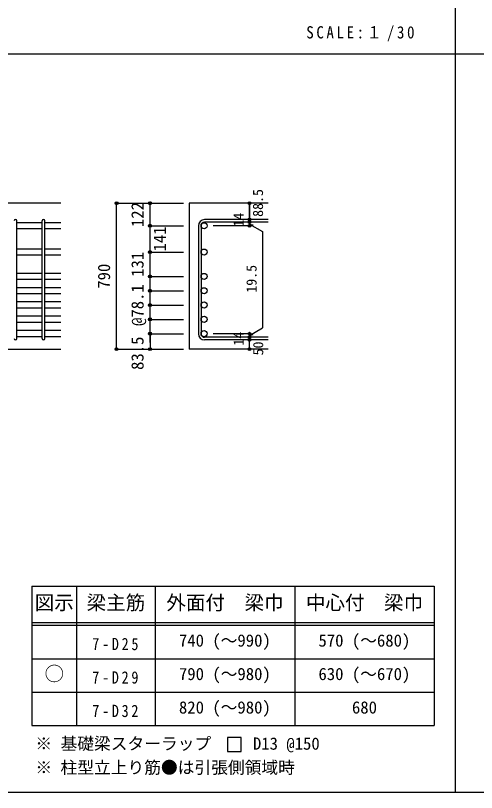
# Model space of a CAD drawing. Units: millimetres at full size, sheet at 1:30, with parts at other scales. Extents: x -5973 to 5954, y -4195 to 4201.
# Drawn here: x -3489 to -1011, y -4195 to -15 of the extents above; entities that cross this region are included whole.
import ezdxf
from ezdxf.enums import TextEntityAlignment as Align

# ---------------------------------------------------------------- set-up
doc = ezdxf.new("R2010")
doc.units = ezdxf.units.MM
doc.header["$LTSCALE"] = 30
doc.header["$PDMODE"] = 32
doc.header["$PDSIZE"] = 15
for name, color, linetype in [('0-1_躯体線', 2, 'Continuous'), ('0-5_基礎梁筋', 7, 'Continuous'), ('0-6_スタラップ筋', 7, 'Continuous'), ('0-D_寸法', 4, 'Continuous'), ('6-7_文字', 7, 'Continuous'), ('6-E_枠', 7, 'Continuous'), ('F-0_枠', 6, 'Continuous')]:
    doc.layers.add(name, color=color, linetype=linetype)
doc.styles.add('ＭＳ ゴシック', font='')
doc.styles.get('ＭＳ ゴシック').set_extended_font_data('MS Gothic')

msp = doc.modelspace()

# ---------------------------------------------------------------- linework, layer by layer
at = {"layer": '0-1_躯体線'}
for p, q in [((-3245.8, -1024.89), (-4945.8, -1024.89)), ((-2130.8, -1024.89), (-2555.8, -1024.89)), ((-2555.8, -1024.89), (-2555.8, -1810.39)), ((-3645.8, -1810.39), (-3245.8, -1810.39)), ((-2130.8, -1810.39), (-2555.8, -1810.39))]:
    msp.add_line(p, q, dxfattribs=at)
at = {"layer": '0-5_基礎梁筋'}
for p, q in [((-3345.8, -1130.09), (-3481.8, -1130.09)), ((-3345.8, -1163.09), (-3481.8, -1163.09)), ((-3245.8, -1130.09), (-3331.8, -1130.09)), ((-3245.8, -1163.09), (-3331.8, -1163.09)), ((-3345.8, -1271.39), (-3481.8, -1271.39)), ((-3245.8, -1271.39), (-3331.8, -1271.39)), ((-3345.8, -1304.39), (-3481.8, -1304.39)), ((-3245.8, -1304.39), (-3331.8, -1304.39)), ((-3345.8, -1402.39), (-3481.8, -1402.39)), ((-3245.8, -1402.39), (-3331.8, -1402.39)), ((-3345.8, -1435.39), (-3481.8, -1435.39)), ((-3245.8, -1435.39), (-3331.8, -1435.39)), ((-3345.8, -1479.39), (-3481.8, -1479.39)), ((-3245.8, -1479.39), (-3331.8, -1479.39)), ((-3345.8, -1512.39), (-3481.8, -1512.39)), ((-3245.8, -1512.39), (-3331.8, -1512.39)), ((-3345.8, -1556.39), (-3481.8, -1556.39)), ((-3245.8, -1556.39), (-3331.8, -1556.39)), ((-3345.8, -1589.39), (-3481.8, -1589.39)), ((-3245.8, -1589.39), (-3331.8, -1589.39)), ((-3345.8, -1633.39), (-3481.8, -1633.39)), ((-3345.8, -1666.39), (-3481.8, -1666.39)), ((-3245.8, -1633.39), (-3331.8, -1633.39)), ((-3245.8, -1666.39), (-3331.8, -1666.39)), ((-3345.8, -1710.39), (-3481.8, -1710.39)), ((-3245.8, -1710.39), (-3331.8, -1710.39)), ((-3345.8, -1743.39), (-3481.8, -1743.39)), ((-3245.8, -1743.39), (-3331.8, -1743.39))]:
    msp.add_line(p, q, dxfattribs=at)
at = {"layer": '0-5_基礎梁筋', "color": 3}
for centre in [(-2475.3, -1146.59), (-2475.3, -1287.89), (-2475.3, -1418.89), (-2475.3, -1495.89), (-2475.3, -1572.89), (-2475.3, -1649.89), (-2475.3, -1726.89)]:
    msp.add_circle(centre, 16.5, dxfattribs=at)
at = {"layer": '0-6_スタラップ筋'}
for p, q in [((-3481.8, -1753.39), (-3481.8, -1120.09)), ((-3345.8, -1753.39), (-3345.8, -1120.09)), ((-3331.8, -1753.39), (-3331.8, -1120.09)), ((-2130.8, -1113.09), (-2472.3, -1113.09)), ((-2130.8, -1127.09), (-2472.3, -1127.09)), ((-2505.8, -1146.59), (-2505.8, -1726.89)), ((-2491.8, -1146.59), (-2491.8, -1726.89)), ((-2130.8, -1746.39), (-2472.3, -1746.39)), ((-2130.8, -1760.39), (-2472.3, -1760.39))]:
    msp.add_line(p, q, dxfattribs=at)
for centre, radius, start, end in [((-3488.8, -1120.09), 7, 0, 180), ((-3338.8, -1120.09), 7, 0, 180), ((-2472.3, -1146.59), 33.5, 90, 180), ((-2472.3, -1146.59), 19.5, 90, 180), ((-3488.8, -1753.39), 7, 180, 0), ((-3338.8, -1753.39), 7, 180, 0), ((-2472.3, -1726.89), 33.5, 180, 270), ((-2472.3, -1726.89), 19.5, 180, 270)]:
    msp.add_arc(centre, radius, start, end, dxfattribs=at)
at = {"layer": '0-D_寸法'}
for p, q in [((-2945.8, -1024.89), (-2765.8, -1024.89)), ((-2945.8, -1024.89), (-2765.8, -1024.89)), ((-2945.8, -1810.39), (-2945.8, -1024.89)), ((-2765.8, -1024.89), (-2585.8, -1024.89)), ((-2765.8, -1024.89), (-2585.8, -1024.89)), ((-2765.8, -1146.59), (-2765.8, -1024.89)), ((-2230.8, -1127.09), (-2230.8, -1113.09)), ((-2230.8, -1127.09), (-2230.8, -1146.59)), ((-2765.8, -1146.59), (-2585.8, -1146.59)), ((-2765.8, -1146.59), (-2585.8, -1146.59)), ((-2765.8, -1287.89), (-2765.8, -1146.59)), ((-2230.8, -1146.59), (-2426.89, -1146.59)), ((-2230.8, -1136.84), (-2211.48, -1142.02)), ((-2230.8, -1136.84), (-2160.74, -1177.29)), ((-2160.74, -1177.29), (-2160.74, -1696.2)), ((-2765.8, -1287.89), (-2585.8, -1287.89)), ((-2765.8, -1287.89), (-2585.8, -1287.89)), ((-2765.8, -1726.89), (-2765.8, -1287.89)), ((-2765.8, -1418.89), (-2585.8, -1418.89)), ((-2765.8, -1495.89), (-2585.8, -1495.89)), ((-2765.8, -1572.89), (-2585.8, -1572.89)), ((-2765.8, -1649.89), (-2585.8, -1649.89)), ((-2230.8, -1736.64), (-2160.74, -1696.2)), ((-2765.8, -1726.89), (-2585.8, -1726.89)), ((-2230.8, -1726.89), (-2426.89, -1726.89)), ((-2230.8, -1746.39), (-2230.8, -1726.89)), ((-2230.8, -1736.64), (-2211.48, -1731.47)), ((-2230.8, -1760.39), (-2230.8, -1746.39)), ((-2230.8, -1810.39), (-2230.8, -1760.39)), ((-2945.8, -1810.39), (-2765.8, -1810.39)), ((-2765.8, -1810.39), (-2585.8, -1810.39))]:
    msp.add_line(p, q, dxfattribs=at)
for points in [[(-2230.8, -1024.89), (-2230.8, -1113.09), (-2230.8, -1024.89)], [(-2765.8, -1774.36), (-2765.8, -1726.89), (-2765.8, -1810.39)]]:
    msp.add_lwpolyline(points, dxfattribs=at)
for centre, radius in [((-2945.8, -1024.89), 8), ((-2945.8, -1024.89), 7.2), ((-2945.8, -1024.89), 6.4), ((-2945.8, -1024.89), 5.6), ((-2945.8, -1024.89), 4.8), ((-2945.8, -1024.89), 4), ((-2945.8, -1024.89), 3.2), ((-2945.8, -1024.89), 2.4), ((-2945.8, -1024.89), 1.6), ((-2945.8, -1024.89), 0.8), ((-2765.8, -1024.89), 8), ((-2765.8, -1024.89), 7.2), ((-2765.8, -1024.89), 6.4), ((-2765.8, -1024.89), 5.6), ((-2765.8, -1024.89), 4.8), ((-2765.8, -1024.89), 4), ((-2765.8, -1024.89), 3.2), ((-2765.8, -1024.89), 2.4), ((-2765.8, -1024.89), 1.6), ((-2765.8, -1024.89), 0.8), ((-2230.8, -1024.89), 4), ((-2230.8, -1024.89), 3.6), ((-2230.8, -1024.89), 3.2), ((-2230.8, -1024.89), 2.8), ((-2230.8, -1024.89), 2.4), ((-2230.8, -1024.89), 2), ((-2230.8, -1024.89), 1.6), ((-2230.8, -1024.89), 1.2), ((-2230.8, -1024.89), 0.8), ((-2230.8, -1024.89), 0.4), ((-2230.8, -1113.09), 4), ((-2230.8, -1127.09), 4), ((-2230.8, -1113.09), 3.6), ((-2230.8, -1127.09), 3.6), ((-2230.8, -1113.09), 3.2), ((-2230.8, -1127.09), 3.2), ((-2230.8, -1113.09), 2.8), ((-2230.8, -1127.09), 2.8), ((-2230.8, -1113.09), 2.4), ((-2230.8, -1127.09), 2.4), ((-2230.8, -1113.09), 2), ((-2230.8, -1127.09), 2), ((-2230.8, -1113.09), 1.6), ((-2230.8, -1127.09), 1.6), ((-2230.8, -1113.09), 1.2), ((-2230.8, -1127.09), 1.2), ((-2230.8, -1113.09), 0.8), ((-2230.8, -1127.09), 0.8), ((-2230.8, -1113.09), 0.4), ((-2230.8, -1127.09), 0.4), ((-2765.8, -1146.59), 8), ((-2765.8, -1146.59), 7.2), ((-2765.8, -1146.59), 6.4), ((-2765.8, -1146.59), 5.6), ((-2765.8, -1146.59), 4.8), ((-2765.8, -1146.59), 4), ((-2765.8, -1146.59), 3.2), ((-2765.8, -1146.59), 2.4), ((-2765.8, -1146.59), 1.6), ((-2765.8, -1146.59), 0.8), ((-2230.8, -1146.59), 4), ((-2230.8, -1146.59), 3.6), ((-2230.8, -1146.59), 3.2), ((-2230.8, -1146.59), 2.8), ((-2230.8, -1146.59), 2.4), ((-2230.8, -1146.59), 2), ((-2230.8, -1146.59), 1.6), ((-2230.8, -1146.59), 1.2), ((-2230.8, -1146.59), 0.8), ((-2230.8, -1146.59), 0.4), ((-2765.8, -1287.89), 8), ((-2765.8, -1287.89), 7.2), ((-2765.8, -1287.89), 6.4), ((-2765.8, -1287.89), 5.6), ((-2765.8, -1287.89), 4.8), ((-2765.8, -1287.89), 4), ((-2765.8, -1287.89), 3.2), ((-2765.8, -1287.89), 2.4), ((-2765.8, -1287.89), 1.6), ((-2765.8, -1287.89), 0.8), ((-2765.8, -1418.89), 8), ((-2765.8, -1418.89), 7.2), ((-2765.8, -1418.89), 6.4), ((-2765.8, -1418.89), 5.6), ((-2765.8, -1418.89), 4.8), ((-2765.8, -1418.89), 4), ((-2765.8, -1418.89), 3.2), ((-2765.8, -1418.89), 2.4), ((-2765.8, -1418.89), 1.6), ((-2765.8, -1418.89), 0.8), ((-2765.8, -1495.89), 8), ((-2765.8, -1495.89), 7.2), ((-2765.8, -1495.89), 6.4), ((-2765.8, -1495.89), 5.6), ((-2765.8, -1495.89), 4.8), ((-2765.8, -1495.89), 4), ((-2765.8, -1495.89), 3.2), ((-2765.8, -1495.89), 2.4), ((-2765.8, -1495.89), 1.6), ((-2765.8, -1495.89), 0.8), ((-2765.8, -1572.89), 8), ((-2765.8, -1572.89), 7.2), ((-2765.8, -1572.89), 6.4), ((-2765.8, -1572.89), 5.6), ((-2765.8, -1572.89), 4.8), ((-2765.8, -1572.89), 4), ((-2765.8, -1572.89), 3.2), ((-2765.8, -1572.89), 2.4), ((-2765.8, -1572.89), 1.6), ((-2765.8, -1572.89), 0.8), ((-2765.8, -1649.89), 8), ((-2765.8, -1649.89), 7.2), ((-2765.8, -1649.89), 6.4), ((-2765.8, -1649.89), 5.6), ((-2765.8, -1649.89), 4.8), ((-2765.8, -1649.89), 4), ((-2765.8, -1649.89), 3.2), ((-2765.8, -1649.89), 2.4), ((-2765.8, -1649.89), 1.6), ((-2765.8, -1649.89), 0.8), ((-2765.8, -1726.89), 8), ((-2765.8, -1726.89), 7.2), ((-2765.8, -1726.89), 6.4), ((-2765.8, -1726.89), 5.6), ((-2765.8, -1726.89), 4.8), ((-2765.8, -1726.89), 4), ((-2765.8, -1726.89), 3.2), ((-2765.8, -1726.89), 2.4), ((-2765.8, -1726.89), 1.6), ((-2765.8, -1726.89), 0.8), ((-2230.8, -1726.89), 4), ((-2230.8, -1746.39), 4), ((-2230.8, -1726.89), 3.6), ((-2230.8, -1746.39), 3.6), ((-2230.8, -1726.89), 3.2), ((-2230.8, -1746.39), 3.2), ((-2230.8, -1726.89), 2.8), ((-2230.8, -1746.39), 2.8), ((-2230.8, -1726.89), 2.4), ((-2230.8, -1746.39), 2.4), ((-2230.8, -1726.89), 2), ((-2230.8, -1746.39), 2), ((-2230.8, -1726.89), 1.6), ((-2230.8, -1746.39), 1.6), ((-2230.8, -1726.89), 1.2), ((-2230.8, -1746.39), 1.2), ((-2230.8, -1726.89), 0.8), ((-2230.8, -1746.39), 0.8), ((-2230.8, -1726.89), 0.4), ((-2230.8, -1746.39), 0.4), ((-2230.8, -1760.39), 4), ((-2230.8, -1760.39), 3.6), ((-2230.8, -1760.39), 3.2), ((-2230.8, -1760.39), 2.8), ((-2230.8, -1760.39), 2.4), ((-2230.8, -1760.39), 2), ((-2230.8, -1760.39), 1.6), ((-2230.8, -1760.39), 1.2), ((-2230.8, -1760.39), 0.8), ((-2230.8, -1760.39), 0.4), ((-2945.8, -1810.39), 7.2), ((-2945.8, -1810.39), 6.4), ((-2945.8, -1810.39), 5.6), ((-2945.8, -1810.39), 4.8), ((-2945.8, -1810.39), 4), ((-2945.8, -1810.39), 3.2), ((-2945.8, -1810.39), 2.4), ((-2945.8, -1810.39), 1.6), ((-2945.8, -1810.39), 0.8), ((-2765.8, -1810.39), 7.2), ((-2765.8, -1810.39), 6.4), ((-2765.8, -1810.39), 5.6), ((-2765.8, -1810.39), 4.8), ((-2765.8, -1810.39), 4), ((-2765.8, -1810.39), 3.2), ((-2765.8, -1810.39), 2.4), ((-2765.8, -1810.39), 1.6), ((-2765.8, -1810.39), 0.8), ((-2230.8, -1810.39), 4), ((-2230.8, -1810.39), 3.6), ((-2230.8, -1810.39), 3.2), ((-2230.8, -1810.39), 2.8), ((-2230.8, -1810.39), 2.4), ((-2230.8, -1810.39), 2), ((-2230.8, -1810.39), 1.6), ((-2230.8, -1810.39), 1.2), ((-2230.8, -1810.39), 0.8), ((-2230.8, -1810.39), 0.4)]:
    msp.add_circle(centre, radius, dxfattribs=at)
at = {"layer": '0-D_寸法', "color": 7}
for p in [(-2945.8, -1024.89), (-2945.8, -1024.89), (-2765.8, -1024.89), (-2230.8, -1024.89), (-2230.8, -1113.09), (-2230.8, -1127.09), (-2765.8, -1146.59), (-2230.8, -1146.59), (-2765.8, -1287.89), (-2765.8, -1287.89), (-2765.8, -1418.89), (-2765.8, -1418.89), (-2765.8, -1495.89), (-2765.8, -1495.89), (-2765.8, -1572.89), (-2765.8, -1572.89), (-2765.8, -1649.89), (-2765.8, -1649.89), (-2765.8, -1726.89), (-2765.8, -1726.89), (-2230.8, -1726.89), (-2230.8, -1726.89), (-2230.8, -1746.39), (-2230.8, -1760.39), (-2945.8, -1810.39), (-2765.8, -1810.39), (-2230.8, -1810.39)]:
    msp.add_point(p, dxfattribs=at)
at = {"layer": '6-7_文字'}
msp.add_lwpolyline([(-2350.21, -3974.89), (-2275.21, -3974.89), (-2275.21, -3899.89), (-2350.21, -3899.89)], close=True, dxfattribs=at)
at = {"layer": '6-E_枠', "color": 3}
for p, q in [((-3400.52, -3085.43), (-3400.52, -3835.43)), ((-3400.52, -3085.43), (-1238, -3085.43)), ((-1238, -3085.43), (-1238, -3835.43)), ((-3400.52, -3835.43), (-1238, -3835.43))]:
    msp.add_line(p, q, dxfattribs=at)
at = {"layer": '6-E_枠'}
for p, q in [((-3160.52, -3085.43), (-3160.52, -3835.43)), ((-2738, -3085.43), (-2738, -3835.43)), ((-1988, -3085.43), (-1988, -3835.43)), ((-3400.52, -3280.43), (-1238, -3280.43)), ((-3400.52, -3295.43), (-1238, -3295.43)), ((-3400.52, -3475.43), (-1238, -3475.43)), ((-3400.52, -3655.43), (-1238, -3655.43))]:
    msp.add_line(p, q, dxfattribs=at)
at = {"layer": 'F-0_枠', "color": 2}
for p, q in [((-1124.64, 4201.15), (-1124.64, -4195.24)), ((-5972.88, -222.05), (3723.6, -222.05))]:
    msp.add_line(p, q, dxfattribs=at)
at = {"layer": 'F-0_枠'}
msp.add_line((5954.1, -4195.24), (-5972.88, -4195.24), dxfattribs=at)

# ---------------------------------------------------------------- texts
at = {"layer": '0-D_寸法', "style": 'ＭＳ ゴシック'}
for s, height, p in [('88.5', 54.99, (-2141.9, -1098.49)), ('122', 65.98, (-2780.8, -1153.24)), ('14', 54.99, (-2246.03, -1151.76)), ('141', 65.98, (-2661.08, -1284.6)), ('131', 65.98, (-2780.8, -1420.89)), ('790', 65.98, (-2960.8, -1485.14)), ('19.5', 54.99, (-2176.6, -1506.62)), ('@78.1', 65.98, (-2780.8, -1685.39)), ('83.5', 65.98, (-2780.8, -1921.89)), ('14', 54.99, (-2246.06, -1791.07)), ('50', 54.99, (-2140.8, -1843.89))]:
    msp.add_text(s, height=height, rotation=90, dxfattribs=at).set_placement(p, align=Align.BOTTOM_LEFT)
at = {"layer": '6-7_文字', "color": 2, "style": 'ＭＳ ゴシック'}
for s, p in [('図示', (-3385.52, -3235.43)), ('梁主筋', (-3106.76, -3235.43)), ('外面付\u3000梁巾', (-2678, -3235.43)), ('中心付\u3000梁巾', (-1928, -3235.43)), ('○', (-3333.02, -3617.93))]:
    msp.add_text(s, height=76.98, dxfattribs=at).set_placement(p, align=Align.BOTTOM_LEFT)
at = {"layer": '6-7_文字', "style": 'ＭＳ ゴシック'}
for s, p in [('740 (～990)', (-2610.5, -3430.43)), ('570 (～680)', (-1860.5, -3430.43)), ('790 (～980)', (-2610.5, -3610.43)), ('630 (～670)', (-1860.5, -3610.43)), ('820 (～980)', (-2610.5, -3790.43)), ('680', (-1680.5, -3790.43)), ('※ 基礎梁スターラップ     D13 @150', (-3381.96, -3985.01)), ('※ 柱型立上り筋●は引張側領域時', (-3381.96, -4113.51))]:
    msp.add_text(s, height=65.98, dxfattribs=at).set_placement(p, align=Align.BOTTOM_LEFT)
at = {"layer": '6-7_文字', "color": 2, "insert": (-1925.98, -154.55), "char_height": 65.98, "attachment_point": 7, "style": 'ＭＳ ゴシック'}
msp.add_mtext('\\T1.34;\\W0.9;SCALE:１/30', dxfattribs=at)
at = {"layer": '6-7_文字', "char_height": 65.98, "attachment_point": 7, "style": 'ＭＳ ゴシック'}
for s, insert in [('\\T1.38;\\W0.85;7-D25', (-3076.76, -3430.43)), ('\\T1.38;\\W0.85;7-D29', (-3076.76, -3610.43)), ('\\T1.38;\\W0.85;7-D32', (-3076.76, -3790.43))]:
    msp.add_mtext(s, dxfattribs=dict(at, insert=insert))

doc.saveas('drawing.dxf')
